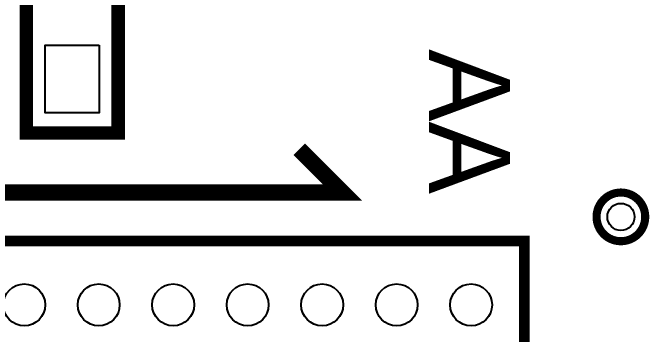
# Model space of a CAD drawing. Extents: x 2 to 176, y -19 to 159.
# Drawn here: x 113.74 to 119.72, y 113.83 to 116.85 of the extents above; entities that cross this region are included whole.
import ezdxf

# ---------------------------------------------------------------- set-up
doc = ezdxf.new("R2010")
doc.units = 0
for name, color, linetype in [('BG_SILKSCREEN_TOP', 7, 'CONTINUOUS'), ('PG_NEW_SLIK-TOP', 231, 'CONTINUOUS'), ('PG_SILKSCREEN_TOP', 7, 'CONTINUOUS'), ('PIN_TOP', 92, 'CONTINUOUS')]:
    doc.layers.add(name, color=color, linetype=linetype)

msp = doc.modelspace()

# ---------------------------------------------------------------- linework, layer by layer
at = {"layer": 'BG_SILKSCREEN_TOP', "const_width": 0.1524}
msp.add_lwpolyline([(104.0384, 115.1636), (116.84, 115.1636), (116.4336, 115.57)], dxfattribs=at)
at = {"layer": 'PG_NEW_SLIK-TOP', "const_width": 0.127}
msp.add_lwpolyline([(113.8682, 115.7224), (113.8682, 117.7544), (114.7318, 117.7544), (114.7318, 115.7224), (113.8682, 115.7224)], dxfattribs=at)
at = {"layer": 'PG_NEW_SLIK-TOP', "const_width": 0.0762}
msp.add_lwpolyline([(119.6848, 114.935, 1), (119.2276, 114.935, 1), (119.6848, 114.935)], format="xyb", dxfattribs=at)
at = {"layer": 'PG_SILKSCREEN_TOP', "const_width": 0.100076}
msp.add_lwpolyline([(118.548912, 102.308914), (118.548912, 114.708686), (103.548688, 114.708686), (103.548688, 102.308914), (118.548912, 102.308914)], dxfattribs=at)
at = {"layer": 'PIN_TOP'}
msp.add_lwpolyline([(114.554, 116.5479), (114.554, 115.9129), (114.046, 115.9129), (114.046, 116.5479)], close=True, dxfattribs=at)
for centre, radius in [((119.4562, 114.935), 0.127), ((113.848896, 114.108738), 0.19685), ((114.54892, 114.108738), 0.19685), ((115.24869, 114.108738), 0.19685), ((115.948714, 114.108738), 0.19685), ((116.648738, 114.108738), 0.19685), ((117.348762, 114.108738), 0.19685), ((118.048786, 114.108738), 0.19685)]:
    msp.add_circle(centre, radius, dxfattribs=at)

# ---------------------------------------------------------------- texts
at = {"layer": 'BG_SILKSCREEN_TOP', "width": 1.000333}
msp.add_text('AA', height=0.762, rotation=270, dxfattribs=at).set_placement((117.6528, 116.5098))

doc.saveas('drawing.dxf')
